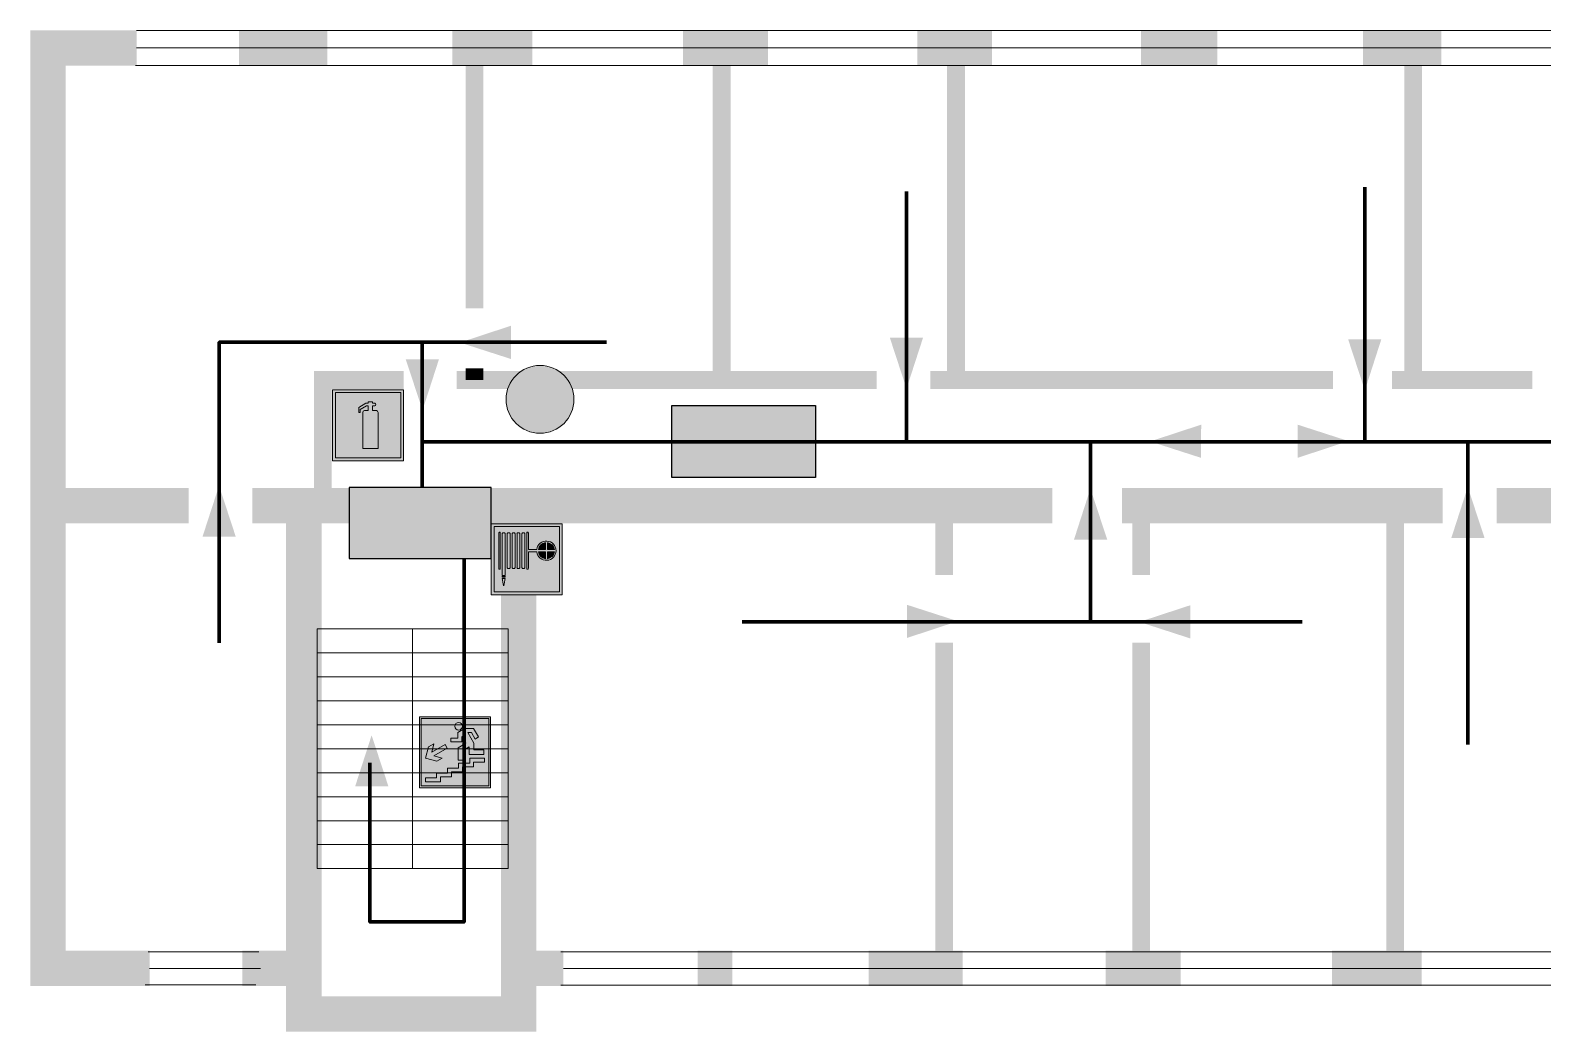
# Model space of a CAD drawing. Header units: millimetres. Extents: x 13114 to 67229, y 22859 to 38520.
# Drawn here: x 22937.1 to 23107.4, y 25658.9 to 25771.8 of the extents above; entities that cross this region are included whole.
import ezdxf

# ---------------------------------------------------------------- set-up
doc = ezdxf.new("R2010")
doc.units = ezdxf.units.MM
doc.layers.add('План_Штампы', color=7, linetype='Continuous')

# ---------------------------------------------------------------- blocks, each defined once
blk = doc.blocks.new('A$C7B4425F7')
at = {"true_color": 0xffffff}
blk.add_hatch(color=7, dxfattribs=at).paths.add_polyline_path([(0, 0), (-16, 0), (-16, -8), (0, -8)])
h = blk.add_hatch(color=126)
h.paths.add_polyline_path([(-0.2, -0.2), (-15.8, -0.2), (-15.8, -7.8), (-0.2, -7.8)])
h.paths.add_polyline_path([(-11.76, -2.03), (-11.76, -3.66), (-11.17, -3.66, -0.568275), (-11.17, -6.18), (-12.58, -6.18), (-12.58, -2.03)], flags=16)
h.paths.add_polyline_path([(-13.33, -4.12, -0.495768), (-13.59, -6.18), (-15.03, -6.18), (-15.03, -2.03), (-13.59, -2.03, -0.487973)], flags=16)
h.paths.add_polyline_path([(-10.25, -2.03), (-9.48, -2.03), (-9.48, -6.18), (-10.25, -6.18)], flags=16)
h.paths.add_polyline_path([(-13.84, -3.69), (-14.24, -3.69), (-14.24, -3.03), (-13.9, -3.03, -0.692621)], flags=0)
h.paths.add_polyline_path([(-9.15, -2.03), (-8.4, -2.03), (-8.04, -3.07), (-7.68, -2.03), (-6.93, -2.03), (-7.64, -4.1), (-6.93, -6.18), (-7.68, -6.18), (-8.04, -5.14), (-8.4, -6.18), (-9.15, -6.18), (-8.44, -4.1)], flags=16)
h.paths.add_polyline_path([(-11.76, -4.46), (-11.42, -4.46, -0.692621), (-11.36, -5.12), (-11.76, -5.12)], flags=0)
h.paths.add_polyline_path([(-13.9, -5.2), (-14.24, -5.2), (-14.24, -4.55), (-13.84, -4.55, -0.708038)], flags=0)
edge = h.paths.add_edge_path(flags=16)
edge.add_ellipse((-5.51, -4.08), major_axis=(0, 2.05), ratio=0.586184, start_angle=0, end_angle=360)
edge = h.paths.add_edge_path(flags=0)
edge.add_ellipse((-5.51, -4.08), major_axis=(0, 1.14), ratio=0.454828, start_angle=0, end_angle=360)
h.paths.add_polyline_path([(-4.13, -4.96, 0.377264), (-3.48, -4.52, 0.0555), (-3.16, -2.03), (-1.66, -2.03), (-1.66, -4.96), (-0.96, -4.96), (-0.96, -7.01), (-1.75, -7.01), (-1.75, -6.18), (-3.3, -6.18), (-3.3, -7.02), (-4.13, -7.02)], flags=16)
h.paths.add_polyline_path([(-2.73, -2.91), (-2.28, -2.91), (-2.28, -4.96), (-3.05, -4.96, 0.079136)], flags=0)
at = {"color": 126}
blk.add_lwpolyline([(-16, -8), (0, -8), (0, 0), (-16, 0)], close=True, dxfattribs=at)
blk = doc.blocks.new('вниз 3')
at = {"lineweight": 0, "true_color": 0xffffff}
h = blk.add_hatch(color=7, dxfattribs=at)
h.dxf.hatch_style = 1
h.paths.add_polyline_path([(40997.5, -4475.69), (40997.25, -4475.28), (40995.76, -4476.15), (40995.97, -4475.23), (40995.39, -4475.56), (40995.05, -4476.83), (40996.33, -4477.17), (40996.91, -4476.83), (40996, -4476.55)], flags=0)
h.paths.add_polyline_path([(40999.81, -4473.95), (41000.22, -4473.95), (41000.64, -4474.67), (41001.03, -4474.43), (41000.46, -4473.49), (41000.42, -4473.49), (40999.43, -4473.49), (40998.68, -4473.92), (40998.68, -4474.57), (40997.88, -4474.57), (40997.88, -4475), (40999.14, -4475), (40999.14, -4474.43), (40999.14, -4474.38), (40999.59, -4475.15), (40998.72, -4475.67), (40998.72, -4477.06), (40999.24, -4477.06), (40999.24, -4475.96), (40999.95, -4475.56), (40999.95, -4476.43), (41001.61, -4476.43), (41001.61, -4475.88), (41000.47, -4475.88), (41000.47, -4475.12)], flags=0)
h.paths.add_polyline_path([(40999.2, -4473.24, 1), (40998.35, -4473.24, 1)], flags=0)
h.paths.add_polyline_path([(41000.46, -4477.26), (41001.69, -4477.26), (41001.69, -4476.84), (41000.03, -4476.84), (41000.03, -4477.39), (40998.78, -4477.39), (40998.78, -4477.95), (40997.53, -4477.95), (40997.53, -4478.5), (40996.29, -4478.5), (40996.29, -4479.06), (40995.05, -4479.06), (40995.05, -4479.48), (40995.29, -4479.48), (40996.72, -4479.48), (40996.72, -4478.92), (40997.97, -4478.92), (40997.97, -4478.36), (40999.2, -4478.36), (40999.2, -4477.81), (41000.46, -4477.81)], flags=0)
h.paths.add_polyline_path([(41002.37, -4472.17), (40994.37, -4472.17), (40994.37, -4480.17), (41002.37, -4480.17)])
h.paths.add_polyline_path([(41002.16, -4479.96), (40994.57, -4479.96), (40994.57, -4472.37), (41002.16, -4472.37)], flags=16)
h.paths.add_polyline_path([(41001.61, -4475.88), (41001.61, -4476.43), (40999.95, -4476.43), (40999.95, -4475.56), (40999.24, -4475.96), (40999.24, -4477.06), (40998.72, -4477.06), (40998.72, -4475.67), (40999.59, -4475.15), (40999.14, -4474.38), (40999.14, -4474.43), (40999.14, -4475), (40997.88, -4475), (40997.88, -4474.57), (40998.68, -4474.57), (40998.68, -4473.92), (40999.43, -4473.49), (41000.42, -4473.49), (41000.46, -4473.49), (41001.03, -4474.43), (41000.64, -4474.67), (41000.22, -4473.95), (40999.81, -4473.95), (41000.47, -4475.12), (41000.47, -4475.88)], flags=0)
h.paths.add_polyline_path([(41001.69, -4476.84), (41001.69, -4477.26), (41000.46, -4477.26), (41000.46, -4477.81), (40999.2, -4477.81), (40999.2, -4478.36), (40997.97, -4478.36), (40997.97, -4478.92), (40996.72, -4478.92), (40996.72, -4479.48), (40995.05, -4479.48), (40995.05, -4479.06), (40996.29, -4479.06), (40996.29, -4478.5), (40997.53, -4478.5), (40997.53, -4477.95), (40998.78, -4477.95), (40998.78, -4477.39), (41000.03, -4477.39), (41000.03, -4476.84)], flags=0)
h.paths.add_polyline_path([(40998.35, -4473.24, -1), (40999.2, -4473.24, -1)], flags=0)
h.paths.add_polyline_path([(40997.5, -4475.69), (40996, -4476.55), (40996.91, -4476.83), (40996.33, -4477.17), (40995.05, -4476.83), (40995.39, -4475.56), (40995.97, -4475.23), (40995.76, -4476.15), (40997.25, -4475.28)], flags=0)
at = {"lineweight": 0}
h = blk.add_hatch(color=126, dxfattribs=at)
h.dxf.hatch_style = 1
h.paths.add_polyline_path([(41002.16, -4472.37), (40994.57, -4472.37), (40994.57, -4479.96), (41002.16, -4479.96)])
h.paths.add_polyline_path([(40995.97, -4475.23), (40995.76, -4476.15), (40997.25, -4475.28), (40997.5, -4475.69), (40996, -4476.55), (40996.91, -4476.83), (40996.33, -4477.17), (40995.05, -4476.83), (40995.39, -4475.56)], flags=16)
h.paths.add_polyline_path([(40997.88, -4474.57), (40998.68, -4474.57), (40998.68, -4473.92), (40999.43, -4473.49), (41000.42, -4473.49), (41000.46, -4473.49), (41001.03, -4474.43), (41000.64, -4474.67), (41000.22, -4473.95), (40999.81, -4473.95), (41000.47, -4475.12), (41000.47, -4475.88), (41001.61, -4475.88), (41001.61, -4476.43), (40999.95, -4476.43), (40999.95, -4475.56), (40999.24, -4475.96), (40999.24, -4477.06), (40998.72, -4477.06), (40998.72, -4475.67), (40999.59, -4475.15), (40999.14, -4474.38), (40999.14, -4474.43), (40999.14, -4475), (40997.88, -4475)], flags=16)
h.paths.add_polyline_path([(40998.35, -4473.24, -1), (40999.2, -4473.24, -1)], flags=16)
h.paths.add_polyline_path([(40997.53, -4477.95), (40998.78, -4477.95), (40998.78, -4477.39), (41000.03, -4477.39), (41000.03, -4476.84), (41001.69, -4476.84), (41001.69, -4477.26), (41000.46, -4477.26), (41000.46, -4477.81), (40999.2, -4477.81), (40999.2, -4478.36), (40997.97, -4478.36), (40997.97, -4478.92), (40996.72, -4478.92), (40996.72, -4479.48), (40995.05, -4479.48), (40995.05, -4479.06), (40996.29, -4479.06), (40996.29, -4478.5), (40997.53, -4478.5)], flags=16)
at = {"lineweight": 0, "true_color": 0xffffff}
h = blk.add_hatch(color=7, dxfattribs=at)
h.dxf.hatch_style = 1
h.paths.add_polyline_path([(40999.2, -4473.24, 1), (40998.35, -4473.24, 1)])
h.paths.add_polyline_path([(40999.81, -4473.95), (41000.22, -4473.95), (41000.64, -4474.67), (41001.03, -4474.43), (41000.46, -4473.49), (41000.42, -4473.49), (40999.43, -4473.49), (40998.68, -4473.92), (40998.68, -4474.57), (40997.88, -4474.57), (40997.88, -4475), (40999.14, -4475), (40999.14, -4474.43), (40999.14, -4474.38), (40999.59, -4475.15), (40998.72, -4475.67), (40998.72, -4477.06), (40999.24, -4477.06), (40999.24, -4475.96), (40999.95, -4475.56), (40999.95, -4476.43), (41001.61, -4476.43), (41001.61, -4475.88), (41000.47, -4475.88), (41000.47, -4475.12)])
h.paths.add_polyline_path([(40999.2, -4477.81), (41000.46, -4477.81), (41000.46, -4477.26), (41001.69, -4477.26), (41001.69, -4476.84), (41000.03, -4476.84), (41000.03, -4477.39), (40998.78, -4477.39), (40998.78, -4477.95), (40997.53, -4477.95), (40997.53, -4478.5), (40996.29, -4478.5), (40996.29, -4479.06), (40995.05, -4479.06), (40995.05, -4479.48), (40995.29, -4479.48), (40996.72, -4479.48), (40996.72, -4478.92), (40997.97, -4478.92), (40997.97, -4478.36), (40999.2, -4478.36)])
h.paths.add_polyline_path([(40997.5, -4475.69), (40997.25, -4475.28), (40995.76, -4476.15), (40995.97, -4475.23), (40995.39, -4475.56), (40995.05, -4476.83), (40996.33, -4477.17), (40996.91, -4476.83), (40996, -4476.55)])
at = {"color": 126, "lineweight": 0}
for points in [[(40994.37, -4472.17), (41002.37, -4472.17), (41002.37, -4480.17), (40994.37, -4480.17)], [(40994.57, -4472.37), (41002.16, -4472.37), (41002.16, -4479.96), (40994.57, -4479.96)]]:
    blk.add_lwpolyline(points, close=True, dxfattribs=at)
for points in [[(40999.14, -4474.43), (40999.14, -4475), (40997.88, -4475), (40997.88, -4474.57), (40998.68, -4474.57), (40998.68, -4473.92), (40999.43, -4473.49), (41000.42, -4473.49), (41000.46, -4473.49), (41001.03, -4474.43), (41000.64, -4474.67), (41000.22, -4473.95), (40999.81, -4473.95), (41000.47, -4475.12), (41000.47, -4475.88), (41001.61, -4475.88), (41001.61, -4476.43), (40999.95, -4476.43), (40999.95, -4475.56), (40999.24, -4475.96), (40999.24, -4477.06), (40998.72, -4477.06), (40998.72, -4475.67), (40999.59, -4475.15), (40999.14, -4474.38), (40999.14, -4474.43)], [(40995.05, -4476.83), (40995.39, -4475.56), (40995.97, -4475.23), (40995.76, -4476.15), (40997.25, -4475.28), (40997.5, -4475.69), (40996, -4476.55), (40996.91, -4476.83), (40996.33, -4477.17), (40995.05, -4476.83)], [(40995.29, -4479.48), (40995.05, -4479.48), (40995.05, -4479.06), (40996.29, -4479.06), (40996.29, -4478.5), (40997.53, -4478.5), (40997.53, -4477.95), (40998.78, -4477.95), (40998.78, -4477.39), (41000.03, -4477.39), (41000.03, -4476.84), (41001.69, -4476.84), (41001.69, -4477.26), (41000.46, -4477.26), (41000.46, -4477.81), (40999.2, -4477.81), (40999.2, -4478.36), (40997.97, -4478.36), (40997.97, -4478.92), (40996.72, -4478.92), (40996.72, -4479.48), (40995.05, -4479.48)]]:
    blk.add_lwpolyline(points, dxfattribs=at)
blk.add_circle((40998.77, -4473.24), 0.426, dxfattribs=at)
blk = doc.blocks.new('A$C32E8229D')
at = {"true_color": 0xffffff}
blk.add_hatch(color=7, dxfattribs=at).paths.add_polyline_path([(0, 0), (0, -8), (16, -8), (16, 0)])
h = blk.add_hatch(color=126)
h.paths.add_polyline_path([(0.2, -0.2), (15.8, -0.2), (15.8, -7.8), (0.2, -7.8)])
h.paths.add_polyline_path([(13.49, -2.05), (12.08, -2.05), (11.37, -2.63, 0.162397), (11.29, -2.84), (11.29, -3.63), (10.35, -3.63), (10.35, -4.05), (11.68, -4.05), (11.68, -3.48), (12.26, -4.28), (11.29, -5.1), (11.29, -6.78), (11.85, -6.78), (11.85, -5.44), (12.8, -4.64), (12.8, -5.94), (14.46, -5.94), (14.46, -5.39), (13.45, -5.39), (13.45, -3.97), (12.46, -2.59), (13.15, -2.59), (13.69, -3.34), (14.18, -3)], flags=16)
h.paths.add_polyline_path([(10.74, -1.82, 1), (11.8, -1.82, 1)], flags=16)
h.paths.add_polyline_path([(9.39, -3.59), (5.99, -3.59), (6.56, -3.03), (5.91, -3.03), (5.1, -3.83), (5.91, -4.64), (6.56, -4.64), (5.99, -4.09), (9.39, -4.09)], flags=16)
h.paths.add_polyline_path([(4.29, -1.08), (1.72, -1.08), (1.72, -6.6), (4.29, -6.6)], flags=16)
at = {"color": 126}
blk.add_lwpolyline([(16, -8), (0, -8), (0, 0), (16, 0)], close=True, dxfattribs=at)
blk = doc.blocks.new('A$C7B8C2D5B')
at = {"lineweight": 0}
h = blk.add_hatch(color=5, dxfattribs=at)
h.dxf.hatch_style = 1
h.paths.add_polyline_path([(1.397, -3.024, 1), (-2.112, -3.024, 1)])
at = {"color": 5, "lineweight": 0}
blk.add_circle((-0.358, -3.024), 1.755, dxfattribs=at)
blk = doc.blocks.new('A$C37112FD5')
at = {"true_color": 0xf5f5ff}
h = blk.add_hatch(color=7, dxfattribs=at)
h.dxf.hatch_style = 1
h.paths.add_polyline_path([(12.8, -7.4), (0, -7.4), (0, -20.2), (12.8, -20.2)])
h.paths.add_polyline_path([(12.29, -7.91), (12.29, -19.69), (0.51, -19.69), (0.51, -7.91)], flags=16)
h.paths.add_polyline_path([(4.98, -9.04, -0.42597), (5.17, -9.22), (5.17, -12.25), (5.17, -15.29, -0.432244), (4.98, -15.47), (4.83, -15.47, -0.42597), (4.64, -15.29), (4.64, -12.25), (4.64, -9.22, -0.432244), (4.83, -9.04)], flags=0)
h.paths.add_polyline_path([(4.28, -9.22), (4.28, -12.25), (4.28, -15.29, -0.432244), (4.09, -15.47), (3.94, -15.47, -0.42597), (3.75, -15.29), (3.75, -12.25), (3.75, -9.22, -0.432244), (3.94, -9.04), (4.09, -9.04, -0.42597)], flags=0)
h.paths.add_polyline_path([(5.72, -9.04), (5.87, -9.04, -0.42597), (6.06, -9.22), (6.06, -12.25), (6.06, -15.29, -0.432244), (5.87, -15.47), (5.72, -15.47, -0.42597), (5.53, -15.29), (5.53, -12.25), (5.53, -9.22, -0.432244)], flags=0)
h.paths.add_polyline_path([(6.42, -8.9), (6.5, -8.9, -0.42597), (6.69, -9.08), (6.69, -12.03), (8.21, -12.03, -15.824349), (8.21, -12.47), (6.69, -12.47), (6.69, -15.42, -0.432244), (6.5, -15.6), (6.42, -15.6)], flags=0)
h.paths.add_polyline_path([(3.39, -9.22), (3.39, -12.25), (3.39, -15.29, -0.432244), (3.2, -15.47), (3.05, -15.47, -0.42597), (2.85, -15.29), (2.85, -12.25), (2.85, -9.22, -0.432244), (3.05, -9.04), (3.2, -9.04, -0.42597)], flags=0)
h.paths.add_polyline_path([(2.5, -9.22), (2.5, -16.71), (1.96, -16.71), (1.96, -9.22, -0.432244), (2.15, -9.04), (2.31, -9.04, -0.42597)], flags=0)
h.paths.add_polyline_path([(1.61, -8.9), (1.61, -15.6), (1.57, -15.6, -0.42597), (1.37, -15.42), (1.37, -12.03), (1.37, -9.09, -0.432244), (1.57, -8.9)], flags=0)
h.paths.add_polyline_path([(9.76, -10.81), (9.76, -12.03), (8.49, -12.03, -0.336371)], flags=0)
h.paths.add_polyline_path([(8.49, -12.47), (9.76, -12.47), (9.76, -13.7, -0.336371)], flags=0)
h.paths.add_polyline_path([(10.11, -10.81, -0.336371), (11.38, -12.03), (10.11, -12.03)], flags=0)
h.paths.add_polyline_path([(10.11, -12.47), (11.38, -12.47, -0.336371), (10.11, -13.7)], flags=0)
h.paths.add_polyline_path([(2.5, -16.84), (2.5, -17.05), (1.97, -17.05), (1.97, -16.84)], flags=0)
h.paths.add_polyline_path([(2.5, -17.24, -0.033778), (2.24, -18.6, -0.033778), (1.97, -17.24)], flags=0)
h = blk.add_hatch(color=242)
h.dxf.hatch_style = 1
h.paths.add_polyline_path([(12.29, -7.91), (0.51, -7.91), (0.51, -19.69), (12.29, -19.69)])
h.paths.add_polyline_path([(6.42, -15.6), (6.42, -8.9), (6.5, -8.9, -0.42597), (6.69, -9.08), (6.69, -12.03), (8.21, -12.03, -15.824349), (8.21, -12.47), (6.69, -12.47), (6.69, -15.42, -0.432244), (6.5, -15.6)], flags=16)
h.paths.add_polyline_path([(5.87, -15.47), (5.72, -15.47, -0.42597), (5.53, -15.29), (5.53, -12.25), (5.53, -9.22, -0.432244), (5.72, -9.04), (5.87, -9.04, -0.42597), (6.06, -9.22), (6.06, -12.25), (6.06, -15.29, -0.432244)], flags=16)
h.paths.add_polyline_path([(4.98, -15.47), (4.83, -15.47, -0.42597), (4.64, -15.29), (4.64, -12.25), (4.64, -9.22, -0.432244), (4.83, -9.04), (4.98, -9.04, -0.42597), (5.17, -9.22), (5.17, -12.25), (5.17, -15.29, -0.432244)], flags=16)
h.paths.add_polyline_path([(4.09, -15.47), (3.94, -15.47, -0.42597), (3.75, -15.29), (3.75, -12.25), (3.75, -9.22, -0.432244), (3.94, -9.04), (4.09, -9.04, -0.42597), (4.28, -9.22), (4.28, -12.25), (4.28, -15.29, -0.432244)], flags=16)
h.paths.add_polyline_path([(3.2, -15.47), (3.05, -15.47, -0.42597), (2.85, -15.29), (2.85, -12.25), (2.85, -9.22, -0.432244), (3.05, -9.04), (3.2, -9.04, -0.42597), (3.39, -9.22), (3.39, -12.25), (3.39, -15.29, -0.432244)], flags=16)
h.paths.add_polyline_path([(2.5, -17.05), (1.97, -17.05), (1.97, -16.84), (2.5, -16.84)], flags=16)
h.paths.add_polyline_path([(2.5, -17.24, -0.033778), (2.24, -18.6, -0.033778), (1.97, -17.24)], flags=16)
h.paths.add_polyline_path([(2.5, -16.71), (1.96, -16.71), (1.96, -9.22, -0.432244), (2.15, -9.04), (2.31, -9.04, -0.42597), (2.5, -9.22)], flags=16)
h.paths.add_polyline_path([(1.61, -15.6), (1.57, -15.6, -0.42597), (1.37, -15.42), (1.37, -12.03), (1.37, -9.09, -0.432244), (1.57, -8.9), (1.61, -8.9)], flags=16)
h.paths.add_polyline_path([(8.49, -12.47), (9.76, -12.47), (9.76, -13.7, -0.336371)], flags=0)
h.paths.add_polyline_path([(10.11, -13.7), (10.11, -12.47), (11.38, -12.47, -0.336371)], flags=0)
h.paths.add_polyline_path([(8.49, -12.03, -0.336371), (9.76, -10.81), (9.76, -12.03)], flags=0)
h.paths.add_polyline_path([(10.11, -12.03), (10.11, -10.81, -0.336371), (11.38, -12.03)], flags=0)
h = blk.add_hatch(color=7, dxfattribs=at)
h.dxf.hatch_style = 1
h.paths.add_polyline_path([(1.61, -8.9), (1.57, -8.9, 0.432244), (1.37, -9.09), (1.37, -12.03), (1.37, -15.42, 0.42597), (1.57, -15.6), (1.61, -15.6)])
h.paths.add_polyline_path([(2.5, -9.22, 0.42597), (2.31, -9.04), (2.15, -9.04, 0.432244), (1.96, -9.22), (1.96, -16.71), (2.5, -16.71)])
h.paths.add_polyline_path([(2.5, -16.84), (1.97, -16.84), (1.97, -17.05), (2.5, -17.05)])
h.paths.add_polyline_path([(2.5, -17.24), (1.97, -17.24, 0.033778), (2.24, -18.6, 0.033778)])
h.paths.add_polyline_path([(3.39, -12.25), (3.39, -9.22, 0.42597), (3.2, -9.04), (3.05, -9.04, 0.432244), (2.85, -9.22), (2.85, -12.25), (2.85, -15.29, 0.42597), (3.05, -15.47), (3.2, -15.47, 0.432244), (3.39, -15.29)])
h.paths.add_polyline_path([(4.28, -12.25), (4.28, -9.22, 0.42597), (4.09, -9.04), (3.94, -9.04, 0.432244), (3.75, -9.22), (3.75, -12.25), (3.75, -15.29, 0.42597), (3.94, -15.47), (4.09, -15.47, 0.432244), (4.28, -15.29)])
h.paths.add_polyline_path([(5.17, -12.25), (5.17, -9.22, 0.42597), (4.98, -9.04), (4.83, -9.04, 0.432244), (4.64, -9.22), (4.64, -12.25), (4.64, -15.29, 0.42597), (4.83, -15.47), (4.98, -15.47, 0.432244), (5.17, -15.29)])
h.paths.add_polyline_path([(6.06, -12.25), (6.06, -9.22, 0.42597), (5.87, -9.04), (5.72, -9.04, 0.432244), (5.53, -9.22), (5.53, -12.25), (5.53, -15.29, 0.42597), (5.72, -15.47), (5.87, -15.47, 0.432244), (6.06, -15.29)])
h.paths.add_polyline_path([(6.69, -12.47), (8.21, -12.47, 15.824349), (8.21, -12.03), (6.69, -12.03), (6.69, -9.08, 0.42597), (6.5, -8.9), (6.42, -8.9), (6.42, -15.6), (6.5, -15.6, 0.432244), (6.69, -15.42)])
h.paths.add_polyline_path([(8.49, -12.47), (9.76, -12.47), (9.76, -13.7, -0.336371)], flags=16)
h.paths.add_polyline_path([(8.49, -12.03, -0.336371), (9.76, -10.81), (9.76, -12.03)], flags=16)
h.paths.add_polyline_path([(10.11, -12.47), (11.38, -12.47, -0.336371), (10.11, -13.7)], flags=16)
h.paths.add_polyline_path([(10.11, -12.03), (10.11, -10.81, -0.336371), (11.38, -12.03)], flags=16)
h = blk.add_hatch(color=242)
h.dxf.hatch_style = 1
h.paths.add_polyline_path([(9.76, -10.81, 0.336371), (8.49, -12.03), (9.76, -12.03)])
h.paths.add_polyline_path([(10.11, -10.81), (10.11, -12.03), (11.38, -12.03, 0.336371)])
h.paths.add_polyline_path([(11.38, -12.47), (10.11, -12.47), (10.11, -13.7, 0.336371)])
h.paths.add_polyline_path([(9.76, -12.47), (8.49, -12.47, 0.336371), (9.76, -13.7)])
at = {"color": 242, "lineweight": 5}
for p, q in [((0, -20.2), (0, -7.4)), ((0, -7.4), (12.8, -7.4)), ((12.8, -20.2), (12.8, -7.4)), ((1.37, -12.03), (1.37, -9.08)), ((1.57, -8.9), (1.61, -8.9)), ((1.61, -8.9), (1.61, -15.6)), ((1.96, -16.71), (1.96, -9.22)), ((2.15, -9.04), (2.31, -9.04)), ((2.5, -16.71), (2.5, -9.22)), ((2.85, -12.25), (2.85, -9.22)), ((3.05, -9.04), (3.2, -9.04)), ((3.39, -12.25), (3.39, -9.22)), ((3.75, -12.25), (3.75, -9.22)), ((3.94, -9.04), (4.09, -9.04)), ((4.28, -12.25), (4.28, -9.22)), ((4.64, -12.25), (4.64, -9.22)), ((4.83, -9.04), (4.98, -9.04)), ((5.17, -12.25), (5.17, -9.22)), ((5.53, -12.25), (5.53, -9.22)), ((5.72, -9.04), (5.87, -9.04)), ((6.06, -12.25), (6.06, -9.22)), ((6.42, -8.9), (6.42, -15.6)), ((6.5, -8.9), (6.42, -8.9)), ((6.69, -12.03), (6.69, -9.08)), ((9.76, -10.81), (9.76, -12.03)), ((10.11, -10.81), (10.11, -12.03)), ((1.37, -12.03), (1.37, -15.42)), ((2.85, -12.25), (2.85, -15.29)), ((3.39, -12.25), (3.39, -15.29)), ((3.75, -12.25), (3.75, -15.29)), ((4.28, -12.25), (4.28, -15.29)), ((4.64, -12.25), (4.64, -15.29)), ((5.17, -12.25), (5.17, -15.29)), ((5.53, -12.25), (5.53, -15.29)), ((6.06, -12.25), (6.06, -15.29)), ((8.21, -12.03), (6.69, -12.03)), ((8.21, -12.47), (6.69, -12.47)), ((6.69, -12.47), (6.69, -15.42)), ((9.76, -12.03), (8.49, -12.03)), ((9.76, -12.47), (8.49, -12.47)), ((9.76, -12.47), (9.76, -13.7)), ((11.38, -12.03), (10.11, -12.03)), ((11.38, -12.47), (10.11, -12.47)), ((10.11, -12.47), (10.11, -13.7)), ((1.57, -15.6), (1.61, -15.6)), ((3.05, -15.47), (3.2, -15.47)), ((3.94, -15.47), (4.09, -15.47)), ((4.83, -15.47), (4.98, -15.47)), ((5.72, -15.47), (5.87, -15.47)), ((6.42, -15.6), (6.5, -15.6)), ((1.96, -16.71), (2.5, -16.71)), ((1.97, -16.84), (2.5, -16.84)), ((1.97, -17.05), (1.97, -16.84)), ((2.5, -17.05), (1.97, -17.05)), ((1.97, -17.24), (2.5, -17.24)), ((2.5, -16.84), (2.5, -17.05)), ((0, -20.2), (12.8, -20.2))]:
    blk.add_line(p, q, dxfattribs=at)
blk.add_lwpolyline([(0.51, -7.91), (12.29, -7.91), (12.29, -19.69), (0.51, -19.69)], close=True, dxfattribs=at)
for centre, radius, start, end in [((1.56, -9.09), 0.182, 87.1027, 180.6071), ((2.15, -9.22), 0.182, 87.1027, 180.6071), ((2.32, -9.22), 0.182, 359.3929, 92.8973), ((3.04, -9.22), 0.182, 87.1027, 180.6071), ((3.21, -9.22), 0.182, 359.3929, 92.8973), ((3.93, -9.22), 0.182, 87.1027, 180.6071), ((4.1, -9.22), 0.182, 359.3929, 92.8973), ((4.82, -9.22), 0.182, 87.1027, 180.6071), ((4.99, -9.22), 0.182, 359.3929, 92.8973), ((5.71, -9.22), 0.182, 87.1027, 180.6071), ((5.88, -9.22), 0.182, 359.3929, 92.8973), ((6.51, -9.09), 0.182, 359.3929, 92.8973), ((9.93, -12.25), 1.74, 187.2319, 172.7681), ((9.93, -12.25), 1.46, 96.9927, 171.3585), ((9.93, -12.25), 1.46, 8.6415, 83.0073), ((9.93, -12.25), 1.46, 188.6415, 263.0073), ((9.93, -12.25), 1.46, 276.9927, 351.3585), ((1.56, -15.42), 0.182, 179.3929, 272.8973), ((3.04, -15.29), 0.182, 179.3929, 272.8973), ((3.21, -15.29), 0.182, 267.1027, 0.6071), ((3.93, -15.29), 0.182, 179.3929, 272.8973), ((4.1, -15.29), 0.182, 267.1027, 0.6071), ((4.82, -15.29), 0.182, 179.3929, 272.8973), ((4.99, -15.29), 0.182, 267.1027, 0.6071), ((5.71, -15.29), 0.182, 179.3929, 272.8973), ((5.88, -15.29), 0.182, 267.1027, 0.6071), ((6.51, -15.42), 0.182, 267.1027, 0.6071), ((12.17, -15.98), 10.27, 187.041, 194.7793), ((-7.7, -15.98), 10.27, 345.2207, 352.959)]:
    blk.add_arc(centre, radius, start, end, dxfattribs=at)
blk = doc.blocks.new('A$C3AD82952')
at = {"true_color": 0xf5f5ff}
h = blk.add_hatch(color=7, dxfattribs=at)
h.dxf.hatch_style = 1
h.paths.add_polyline_path([(8.21, 8.73, 0.414214), (7.89, 9.05), (7.22, 9.05), (7.22, 9.92), (7.59, 9.92, 1), (7.57, 10.36), (7.22, 10.36), (7.22, 10.6), (6.43, 10.6), (6.43, 10.36), (6.01, 10.36), (4.74, 9.59), (4.74, 8.69), (4.98, 8.73), (4.98, 9.26), (6.12, 9.91), (6.43, 9.91), (6.43, 9.05), (5.76, 9.05, 0.414214), (5.44, 8.73), (5.44, 2.2), (8.21, 2.2)], flags=0)
h.paths.add_polyline_path([(12.8, 12.8), (0, 12.8), (0, 0), (12.8, 0)])
h.paths.add_polyline_path([(0.51, 12.29), (12.29, 12.29), (12.29, 0.51), (0.51, 0.51)], flags=16)
h.paths.add_polyline_path([(4.74, 9.59), (6.01, 10.36), (6.43, 10.36), (6.43, 10.6), (7.22, 10.6), (7.22, 10.36), (7.59, 10.36, -0.94586), (7.59, 9.92), (7.22, 9.92), (7.22, 9.05), (7.89, 9.05, -0.414214), (8.21, 8.73), (8.21, 2.2), (5.44, 2.2), (5.44, 8.73, -0.414214), (5.76, 9.05), (6.43, 9.05), (6.43, 9.91), (6.12, 9.91), (4.98, 9.26), (4.98, 8.73), (4.74, 8.69)], flags=0)
h = blk.add_hatch(color=242)
h.dxf.hatch_style = 1
h.paths.add_polyline_path([(12.29, 12.29), (0.51, 12.29), (0.51, 0.51), (12.29, 0.51)])
h.paths.add_polyline_path([(4.74, 8.69), (4.74, 9.59), (6.01, 10.36), (6.43, 10.36), (6.43, 10.6), (7.22, 10.6), (7.22, 10.36), (7.59, 10.36, -0.94586), (7.59, 9.92), (7.22, 9.92), (7.22, 9.05), (7.89, 9.05, -0.414214), (8.21, 8.73), (8.21, 2.2), (5.44, 2.2), (5.44, 8.73, -0.414214), (5.76, 9.05), (6.43, 9.05), (6.43, 9.91), (6.12, 9.91), (4.98, 9.26), (4.98, 8.73)], flags=16)
h = blk.add_hatch(color=7, dxfattribs=at)
h.dxf.hatch_style = 1
h.paths.add_polyline_path([(8.21, 8.73, 0.414214), (7.89, 9.05), (7.22, 9.05), (7.22, 9.92), (7.59, 9.92, 1), (7.57, 10.36), (7.22, 10.36), (7.22, 10.6), (6.43, 10.6), (6.43, 10.36), (6.01, 10.36), (4.74, 9.59), (4.74, 8.69), (4.98, 8.73), (4.98, 9.26), (6.12, 9.91), (6.43, 9.91), (6.43, 9.05), (5.76, 9.05, 0.414214), (5.44, 8.73), (5.44, 2.2), (8.21, 2.2)])
at = {"color": 242, "lineweight": 5}
for p, q in [((0, 0), (0, 12.8)), ((0, 12.8), (12.8, 12.8)), ((12.8, 0), (12.8, 12.8)), ((6.01, 10.36), (4.74, 9.59)), ((4.74, 9.59), (4.74, 8.69)), ((4.74, 8.69), (4.98, 8.73)), ((4.98, 9.26), (6.12, 9.91)), ((4.98, 8.73), (4.98, 9.26)), ((5.44, 2.2), (5.44, 8.73)), ((5.76, 9.05), (6.43, 9.05)), ((6.01, 10.36), (6.43, 10.36)), ((6.12, 9.91), (6.43, 9.91)), ((7.22, 10.6), (6.43, 10.6)), ((6.43, 10.6), (6.43, 10.36)), ((6.43, 9.91), (6.43, 9.05)), ((7.22, 10.36), (7.22, 10.6)), ((7.59, 10.36), (7.22, 10.36)), ((7.22, 9.05), (7.22, 9.92)), ((7.59, 9.92), (7.22, 9.92)), ((7.89, 9.05), (7.22, 9.05)), ((8.21, 2.2), (8.21, 8.73)), ((0, 0), (12.8, 0)), ((5.44, 2.2), (8.21, 2.2))]:
    blk.add_line(p, q, dxfattribs=at)
blk.add_lwpolyline([(0.51, 12.29), (12.29, 12.29), (12.29, 0.51), (0.51, 0.51)], close=True, dxfattribs=at)
for centre, radius, start, end in [((5.76, 8.73), 0.32, 90, 180), ((7.58, 10.14), 0.223, 273.1875, 86.8125), ((7.89, 8.73), 0.32, 0, 90)]:
    blk.add_arc(centre, radius, start, end, dxfattribs=at)

msp = doc.modelspace()

# ---------------------------------------------------------------- linework, layer by layer
at = {"lineweight": 0}
for points, const_width in [([(22950.52, 25666.08), (22939.08, 25666.08), (22939.08, 25769.76), (22949.06, 25769.76)], 4), ([(22960.59, 25769.76), (22970.55, 25769.76)], 4), ([(22984.61, 25769.76), (22993.6, 25769.76)], 4), ([(22987.11, 25740.42), (22987.11, 25770.14)], 2), ([(23010.59, 25769.76), (23020.17, 25769.76)], 4), ([(23014.94, 25732.36), (23014.94, 25770.42)], 2), ([(23036.97, 25769.76), (23045.37, 25769.76)], 4), ([(23041.32, 25732.36), (23041.32, 25770.42)], 2), ([(23062.16, 25769.76), (23070.76, 25769.76)], 4), ([(23087.17, 25769.76), (23095.96, 25769.76)], 4), ([(23092.8, 25732.36), (23092.8, 25770.42)], 2), ([(22987.11, 25732.36), (22987.11, 25733.69)], 2), ([(22970.03, 25718.74), (22970.03, 25732.36), (22979.13, 25732.36)], 2), ([(22985.11, 25732.36), (23032.4, 25732.36)], 2), ([(23038.42, 25732.36), (23083.77, 25732.36)], 2), ([(23090.42, 25732.36), (23106.21, 25732.36)], 2), ([(22954.93, 25718.2), (22939.08, 25718.2)], 4), ([(22975.29, 25718.2), (22962.09, 25718.2)], 4), ([(22967.89, 25718.2), (22967.89, 25666.32)], 4), ([(23052.16, 25718.2), (22987.19, 25718.2)], 4), ([(22992.07, 25666.08), (22992.07, 25718.2)], 4), ([(23039.98, 25710.38), (23039.98, 25719.43)], 2), ([(23096.13, 25718.2), (23060, 25718.2)], 4), ([(23062.16, 25710.38), (23062.16, 25719.43)], 2), ([(23090.77, 25666.08), (23090.77, 25718.99)], 2), ([(23119.82, 25718.2), (23102.22, 25718.2)], 4), ([(23039.98, 25666.08), (23039.98, 25702.79)], 2), ([(23062.16, 25666.08), (23062.16, 25702.79)], 2), ([(22960.97, 25666.08), (22967.89, 25666.08), (22967.89, 25660.94), (22992.07, 25660.94), (22992.07, 25666.08), (22997.11, 25666.08)], 4), ([(23012.22, 25666.08), (23016.13, 25666.08)], 4), ([(23031.49, 25666.08), (23042.07, 25666.08)], 4), ([(23058.19, 25666.08), (23066.63, 25666.08)], 4), ([(23083.67, 25666.08), (23093.74, 25666.08)], 4)]:
    msp.add_lwpolyline(points, dxfattribs=dict(at, const_width=const_width))
for points in [[(22949.03, 25771.72), (23129.5, 25771.72)], [(22949.06, 25769.76), (23129.53, 25769.76)], [(22948.92, 25767.79), (23129.38, 25767.79)], [(22950.34, 25667.94), (22962.81, 25667.94)], [(22996.82, 25667.96), (23138.93, 25667.96)], [(22950.52, 25666.08), (22962.99, 25666.08)], [(22997.11, 25666.08), (23139.22, 25666.08)], [(22950.01, 25664.24), (22962.48, 25664.24)], [(22996.82, 25664.18), (23138.93, 25664.18)]]:
    msp.add_lwpolyline(points, dxfattribs=at)
at = {"color": 126, "lineweight": 100, "true_color": 0x008754}
for points in [[(23035.75, 25725.41), (23035.75, 25753.61)], [(23087.36, 25725.41), (23087.36, 25754.07)], [(22958.36, 25702.76), (22958.36, 25736.62), (23001.97, 25736.62)], [(22981.22, 25736.62), (22981.22, 25720.25)], [(22981.22, 25725.41), (23187.07, 25725.41)], [(23056.47, 25705.11), (23056.47, 25725.41)], [(23098.94, 25725.41), (23098.94, 25691.3)], [(22985.93, 25712.25), (22985.93, 25671.31), (22975.33, 25671.31), (22975.33, 25689.22)], [(23017.25, 25705.11), (23080.3, 25705.11)]]:
    msp.add_lwpolyline(points, dxfattribs=at)
at = {"lineweight": 0}
for points in [[(22969.39, 25704.33), (22969.39, 25701.63), (22980.14, 25701.63), (22980.14, 25704.33)], [(22980.14, 25704.33), (22980.14, 25701.63), (22990.89, 25701.63), (22990.89, 25704.33)], [(22969.39, 25701.63), (22969.39, 25698.93), (22980.14, 25698.93), (22980.14, 25701.63)], [(22980.14, 25701.63), (22980.14, 25698.93), (22990.89, 25698.93), (22990.89, 25701.63)], [(22969.39, 25698.93), (22969.39, 25696.23), (22980.14, 25696.23), (22980.14, 25698.93)], [(22980.14, 25698.93), (22980.14, 25696.23), (22990.89, 25696.23), (22990.89, 25698.93)], [(22969.39, 25696.23), (22969.39, 25693.53), (22980.14, 25693.53), (22980.14, 25696.23)], [(22980.14, 25696.23), (22980.14, 25693.53), (22990.89, 25693.53), (22990.89, 25696.23)], [(22969.39, 25693.53), (22969.39, 25690.83), (22980.14, 25690.83), (22980.14, 25693.53)], [(22980.14, 25693.53), (22980.14, 25690.83), (22990.89, 25690.83), (22990.89, 25693.53)], [(22969.39, 25690.83), (22969.39, 25688.12), (22980.14, 25688.12), (22980.14, 25690.83)], [(22980.14, 25690.83), (22980.14, 25688.12), (22990.89, 25688.12), (22990.89, 25690.83)], [(22969.39, 25688.12), (22969.39, 25685.42), (22980.14, 25685.42), (22980.14, 25688.12)], [(22980.14, 25688.12), (22980.14, 25685.42), (22990.89, 25685.42), (22990.89, 25688.12)], [(22969.39, 25685.42), (22969.39, 25682.72), (22980.14, 25682.72), (22980.14, 25685.42)], [(22980.14, 25685.42), (22980.14, 25682.72), (22990.89, 25682.72), (22990.89, 25685.42)], [(22969.39, 25682.72), (22969.39, 25680.02), (22980.14, 25680.02), (22980.14, 25682.72)], [(22980.14, 25682.72), (22980.14, 25680.02), (22990.89, 25680.02), (22990.89, 25682.72)], [(22969.39, 25680.02), (22969.39, 25677.32), (22980.14, 25677.32), (22980.14, 25680.02)], [(22980.14, 25680.02), (22980.14, 25677.32), (22990.89, 25677.32), (22990.89, 25680.02)]]:
    msp.add_lwpolyline(points, close=True, dxfattribs=at)
at = {"layer": 'План_Штампы', "color": 126, "true_color": 0x008754}
for points in [[(22991.2, 25738.47), (22991.2, 25734.73), (22985.46, 25736.58)], [(23033.87, 25737.13), (23037.61, 25737.12), (23035.75, 25731.39)], [(23085.48, 25736.94), (23089.21, 25736.93), (23087.36, 25731.19)], [(22979.36, 25734.7), (22983.1, 25734.69), (22981.25, 25728.96)], [(23068.93, 25727.33), (23068.92, 25723.59), (23063.18, 25725.44)], [(23079.78, 25723.59), (23079.79, 25727.33), (23085.52, 25725.48)], [(22960.22, 25714.71), (22956.48, 25714.72), (22958.34, 25720.45)], [(23058.35, 25714.38), (23054.61, 25714.39), (23056.46, 25720.13)], [(23100.84, 25714.56), (23097.1, 25714.57), (23098.95, 25720.3)], [(23035.79, 25703.3), (23035.8, 25707.04), (23041.53, 25705.19)], [(23067.71, 25706.99), (23067.7, 25703.25), (23061.97, 25705.11)], [(22977.41, 25686.59), (22973.67, 25686.6), (22975.52, 25692.34)]]:
    msp.add_solid(points, dxfattribs=at)

# ---------------------------------------------------------------- block references
for name, p, xscale, yscale, zscale in [('A$C7B8C2D5B', (22995.26, 25736.76), 2.177419353276491, 2.177419353276491, 2.177419353276491), ('A$C3AD82952', (22971.12, 25723.26), 0.625, 0.625, 0.625), ('A$C37112FD5', (22988.99, 25720.79), 0.6249984004534781, 0.6249984004534781, 0.6249984004534781)]:
    msp.add_blockref(name, p, dxfattribs=dict(xscale=xscale, yscale=yscale, zscale=zscale))
at = {"color": 126, "true_color": 0x008754}
msp.add_blockref('вниз 3', (-18013.46, 30166.59), dxfattribs=at)
at = {"layer": 'План_Штампы', "color": 126, "true_color": 0x008754, "xscale": 1.012510887696, "yscale": 1.012510887696, "zscale": 1.012510887696, "rotation": 359.9978653237144}
msp.add_blockref('A$C32E8229D', (23009.31, 25729.48), dxfattribs=at)
at = {"layer": 'План_Штампы'}
msp.add_blockref('A$C7B4425F7', (22988.99, 25720.25), dxfattribs=at)

doc.saveas('drawing.dxf')
